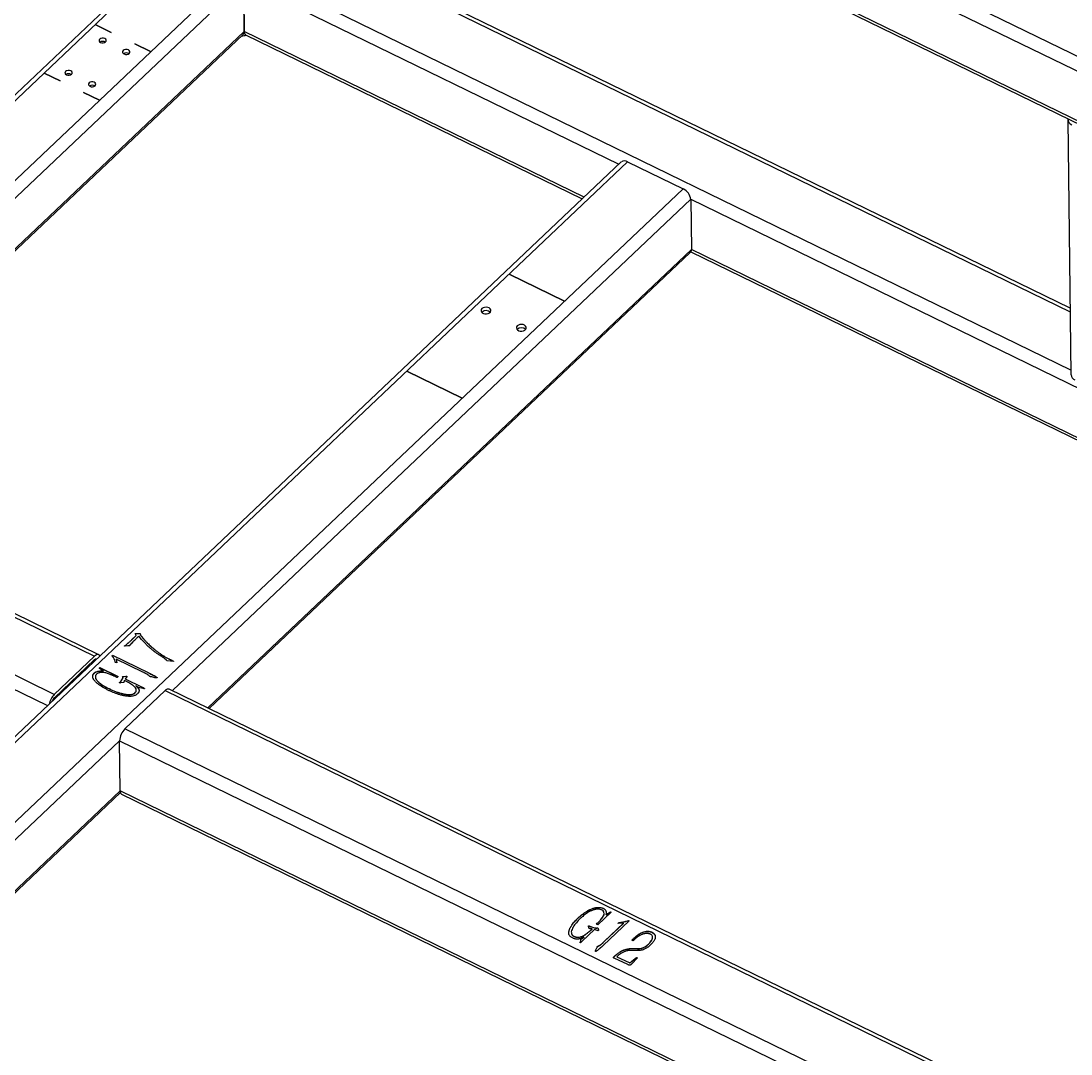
# Model space of a CAD drawing. Header units: millimetres. Extents: x 0 to 14850, y 0 to 10500.
# Drawn here: x 5002 to 8012, y 5988 to 8951 of the extents above; entities that cross this region are included whole.
import ezdxf

# ---------------------------------------------------------------- set-up
doc = ezdxf.new("R2010")
doc.units = ezdxf.units.MM
doc.header["$LTSCALE"] = 50

msp = doc.modelspace()

# ---------------------------------------------------------------- linework, layer by layer
for p, q in [((8089.7, 8820.5), (5644.2, 10013.1)), ((5628.8, 9978.7), (13321.6, 6227.4)), ((13323.3, 6083.6), (5630.5, 9834.9)), ((5634.5, 9825.8), (9463.3, 7958.7)), ((8009.8, 8126.9), (5782.7, 9212.9)), ((5770.8, 9208.4), (8009.9, 8116.5)), ((5440.8, 9172.2), (2942.4, 6803.6)), ((2954.3, 6797.8), (5458.9, 9172.4)), ((5618.1, 9094.7), (3113.6, 6720.2)), ((8012, 7949.9), (5655.4, 9099)), ((4153.9, 7655.7), (5640, 9064.7)), ((5640, 9064.7), (5641.7, 8920.9)), ((5641.7, 8920.9), (5640, 9064.7)), ((5640, 9064.7), (6715.7, 8540.1)), ((5641.7, 8920.9), (4255.2, 7606.3)), ((4259.2, 7604.4), (5638.5, 8912)), ((5214.8, 8940.5), (5214.8, 8940.4)), ((5260.4, 8918.2), (5214.8, 8940.5)), ((5214.8, 8940.4), (5214.8, 8940.5)), ((5214.8, 8940.4), (5260.3, 8918.2)), ((5260.3, 8918.2), (5260.4, 8918.2)), ((6616.1, 8445.7), (5641.7, 8920.9)), ((5645.7, 8911.7), (6611.1, 8441)), ((5373.4, 8863.1), (5327.8, 8885.4)), ((5327.8, 8885.4), (5327.8, 8885.3)), ((5327.8, 8885.3), (5327.8, 8885.4)), ((5327.8, 8885.3), (5373.3, 8863.1)), ((5373.3, 8863.1), (5373.4, 8863.1)), ((5068.1, 8801.4), (5113.7, 8779.2)), ((5113.7, 8779.2), (5068.1, 8801.4)), ((5068.1, 8801.4), (5068.1, 8801.4)), ((5068.1, 8801.4), (5068.1, 8801.4)), ((5113.7, 8779.2), (5113.7, 8779.2)), ((5181.1, 8746.3), (5226.7, 8724.1)), ((5226.7, 8724.1), (5181.1, 8746.3)), ((5181.1, 8746.3), (5181.1, 8746.3)), ((5181.1, 8746.3), (5181.1, 8746.3)), ((5226.7, 8724.1), (5226.7, 8724.1)), ((8003.2, 8667.7), (8012.1, 7936.4)), ((6722.9, 8547), (4224.6, 6178.4)), ((4236.4, 6172.6), (6741, 8547.2)), ((6741, 8547.2), (6900.3, 8469.5)), ((6900.3, 8469.5), (4395.7, 6095)), ((5436, 7030.5), (6922.1, 8439.5)), ((6922.1, 8439.5), (6923.9, 8295.7)), ((6922.1, 8439.5), (9381.2, 7240.3)), ((6923.9, 8295.7), (5537.3, 6981.1)), ((5541.3, 6979.2), (6920.6, 8286.8)), ((6922.4, 8289.2), (9276.6, 7141.2)), ((9281.6, 7146), (6923.9, 8295.7)), ((6401.6, 8224.9), (6401.6, 8224.8)), ((6560.2, 8147.5), (6401.6, 8224.9)), ((6401.6, 8224.8), (6401.6, 8224.9)), ((6401.6, 8224.8), (6560.1, 8147.5)), ((6560.1, 8147.5), (6560.2, 8147.5)), ((6323.6, 8116.3), (6322.7, 8115.5)), ((6424.8, 8067), (6424, 8066.1)), ((6108.2, 7946.8), (6108.2, 7946.7)), ((6266.8, 7869.4), (6108.2, 7946.8)), ((6108.2, 7946.7), (6108.2, 7946.8)), ((6108.2, 7946.7), (6266.8, 7869.4)), ((6266.8, 7869.4), (6266.8, 7869.4)), ((4132.9, 7655.6), (5212.6, 7129.1)), ((5224.6, 7133.6), (4144.9, 7660.1)), ((5097.3, 7019.8), (4017.6, 7546.3)), ((4002.2, 7511.9), (5077.9, 6987.4)), ((5301.9, 7161.3), (5307.2, 7165.8)), ((5301.9, 7161), (5307.2, 7165.5)), ((5307.2, 7165.5), (5307.2, 7165.8)), ((5322.7, 7170.8), (5316.3, 7164.2)), ((5319.4, 7176.8), (5331.6, 7189)), ((5319.4, 7176.5), (5331.6, 7188.6)), ((5319.4, 7176.5), (5319.4, 7176.8)), ((5328.7, 7194.6), (5343.6, 7194.4)), ((5331.6, 7189), (5328.7, 7194.6)), ((5328.9, 7194.3), (5343.6, 7194.1)), ((5331.6, 7188.6), (5331.6, 7189)), ((5347, 7177.6), (5339.1, 7186.3)), ((5343.6, 7194.4), (5344.5, 7189.1)), ((5343.6, 7194.1), (5343.6, 7194.4)), ((5343.6, 7194.1), (5344.5, 7188.8)), ((5344.5, 7188.8), (5344.5, 7189.1)), ((5359.3, 7164.3), (5347, 7177.6)), ((5298.6, 7158.8), (5301.9, 7161.3)), ((5298.6, 7158.5), (5301.9, 7161)), ((5298.6, 7158.5), (5298.6, 7158.8)), ((5307.8, 7158.6), (5300.2, 7158.1)), ((5301.9, 7161), (5301.9, 7161.3)), ((5314.2, 7161.6), (5313.6, 7159.8)), ((5212.6, 7129.1), (5097.3, 7019.8)), ((5097.4, 7010), (5212.8, 7119.4)), ((5216.7, 7119), (5213.9, 7120.4)), ((5263, 7130.6), (5264.5, 7132.1)), ((5265.6, 7126.9), (5263, 7130.6)), ((5263.1, 7130.4), (5264.5, 7131.8)), ((5264.5, 7132.1), (5367.8, 7081.5)), ((5264.5, 7131.8), (5264.5, 7132.1)), ((5264.5, 7131.8), (5367.8, 7081.2)), ((5276.3, 7109.9), (5272.4, 7111)), ((5274.8, 7121.2), (5276.3, 7109.9)), ((5351, 7083.8), (5274.8, 7121.2)), ((5274.8, 7120.9), (5274.8, 7121.2)), ((5274.8, 7120.9), (5276.2, 7109.9)), ((5418.2, 7118.4), (5413.8, 7122.1)), ((5438.8, 7114), (5420.5, 7116.4)), ((5430.7, 7119.4), (5439, 7115.3)), ((5430.7, 7119.1), (5430.7, 7119.4)), ((5430.7, 7119.1), (5439, 7115)), ((5439, 7115.3), (5438.8, 7114)), ((5211.5, 7080.4), (5211.5, 7080.7)), ((5225.9, 7094.9), (5227.6, 7096.5)), ((5238.1, 7086.6), (5225.9, 7094.9)), ((5226.1, 7094.8), (5227.6, 7096.2)), ((5227.6, 7096.5), (5280.4, 7070.8)), ((5227.6, 7096.2), (5227.6, 7096.5)), ((5227.6, 7096.2), (5280.2, 7070.6)), ((5233.8, 7087), (5238.1, 7086.6)), ((5233.8, 7086.7), (5233.8, 7087)), ((5233.8, 7086.7), (5238.1, 7086.3)), ((5238.1, 7086.3), (5238.1, 7086.6)), ((5367.8, 7081.2), (5367.8, 7081.5)), ((5214.9, 7069.7), (5214.9, 7069.4)), ((5280.4, 7070.8), (5277.6, 7067.9)), ((5284.5, 7053.2), (5284.6, 7053.5)), ((5284.6, 7053.8), (5287.9, 7057)), ((5284.6, 7053.5), (5287.9, 7056.7)), ((5284.6, 7053.5), (5284.6, 7053.8)), ((5296.4, 7053.9), (5287.4, 7052.6)), ((5287.9, 7057), (5289.9, 7060.3)), ((5287.9, 7056.7), (5289.9, 7060)), ((5287.9, 7056.7), (5287.9, 7057)), ((5289.9, 7060.3), (5292.6, 7064.2)), ((5289.9, 7060), (5292.6, 7063.9)), ((5289.9, 7060), (5289.9, 7060.3)), ((5292.6, 7063.9), (5292.6, 7064.2)), ((5292.8, 7070.6), (5302.3, 7072)), ((5294, 7068.8), (5292.8, 7070.6)), ((5293, 7070.3), (5302.4, 7071.7)), ((5297, 7056), (5296.4, 7053.9)), ((5303.9, 7056.7), (5298.2, 7059.7)), ((5304.8, 7069.9), (5300.6, 7064.2)), ((5300.6, 7064.2), (5349, 7040.6)), ((5300.6, 7063.9), (5300.6, 7064.2)), ((5300.6, 7063.9), (5349, 7040.3)), ((5302.4, 7071.7), (5302.3, 7072)), ((5305.6, 7070.9), (5304.8, 7069.9)), ((5337.2, 7040.3), (5331.1, 7044.5)), ((5331.1, 7044.2), (5331.1, 7044.5)), ((5385.9, 7067.6), (5377.3, 7069.6)), ((5389.1, 7067.1), (5385.9, 7067.6)), ((5114.3, 7026), (5117.1, 7024.6)), ((5254.2, 7035.9), (5254.2, 7036.2)), ((5299.7, 6921), (5415.1, 7030.4)), ((5327.9, 7023.6), (5327.9, 7023.9)), ((5338.7, 7038.9), (5337.2, 7040.3)), ((5346.9, 7037.7), (5342.4, 7038.2)), ((5350.2, 7037.2), (5346.9, 7037.7)), ((5349, 7040.3), (5349, 7040.6)), ((5415.1, 7030.4), (7878.1, 5829.4)), ((7890.1, 5833.8), (5427, 7034.9)), ((5102.6, 7010.8), (5099.7, 7012.2)), ((7762.8, 5720), (5299.7, 6921)), ((4431, 6077.7), (5284.3, 6886.7)), ((5286.1, 6742.9), (5284.3, 6886.7)), ((5284.3, 6886.7), (7743.4, 5687.6)), ((5286.1, 6742.9), (4532.4, 6028.3)), ((4536.4, 6026.4), (5286.8, 6737.9)), ((7643.8, 5593.2), (5286.1, 6742.9)), ((5290, 6733.8), (7638.8, 5588.4)), ((6612.3, 6389.5), (6612.3, 6389.8)), ((6693.9, 6395.4), (6655.7, 6359.1)), ((6670.9, 6405.9), (6670.9, 6406.2)), ((6679.2, 6388.1), (6691.6, 6396.5)), ((6679.2, 6387.8), (6691.6, 6396.2)), ((6679.9, 6391), (6679.2, 6388.1)), ((6679.2, 6387.8), (6679.2, 6388.1)), ((6691.6, 6396.5), (6693.9, 6395.4)), ((6691.6, 6396.2), (6691.6, 6396.5)), ((6691.6, 6396.2), (6693.7, 6395.2)), ((6630.7, 6348), (6628.9, 6354.2)), ((6630.7, 6356.1), (6635.4, 6353.8)), ((6630.7, 6355.8), (6630.7, 6356.1)), ((6630.7, 6355.8), (6635.4, 6353.5)), ((6635.4, 6353.8), (6640.2, 6352.5)), ((6635.4, 6353.5), (6635.4, 6353.8)), ((6635.4, 6353.5), (6640.2, 6352.2)), ((6640.2, 6352.5), (6646, 6350.7)), ((6640.2, 6352.2), (6640.2, 6352.5)), ((6640.2, 6352.2), (6646, 6350.4)), ((6655.7, 6359.1), (6651.5, 6361)), ((6745.7, 6370.5), (6670.6, 6299.6)), ((6674.1, 6311.1), (6729.6, 6363.4)), ((6674.1, 6310.8), (6729.6, 6363.1)), ((6713.1, 6362.3), (6714.7, 6365)), ((6729.6, 6363.4), (6713.1, 6362.3)), ((6713.3, 6362.3), (6714.7, 6364.7)), ((6714.7, 6364.7), (6714.7, 6365)), ((6729.6, 6363.1), (6729.6, 6363.4)), ((6738.1, 6369.8), (6743.5, 6371.6)), ((6738.1, 6369.5), (6743.5, 6371.3)), ((6738.1, 6369.5), (6738.1, 6369.8)), ((6743.5, 6371.6), (6745.7, 6370.5)), ((6743.5, 6371.3), (6743.5, 6371.6)), ((6743.5, 6371.3), (6745.5, 6370.3)), ((6586.5, 6325.9), (6586.5, 6326.2)), ((6610.4, 6320), (6616.6, 6324.3)), ((6610.4, 6319.7), (6616.6, 6324)), ((6645.8, 6345.3), (6610.7, 6312)), ((6616.6, 6324), (6616.6, 6324.3)), ((6633.9, 6347.7), (6630.7, 6348)), ((6634.8, 6343), (6639.3, 6346.9)), ((6634.8, 6342.7), (6639.3, 6346.6)), ((6634.8, 6342.7), (6634.8, 6343)), ((6639.3, 6346.6), (6639.3, 6346.9)), ((6654.1, 6342.5), (6645.8, 6345.3)), ((6646, 6350.4), (6646, 6350.7)), ((6652.7, 6349.9), (6655.3, 6350.6)), ((6652.7, 6349.5), (6655.3, 6350.3)), ((6652.7, 6349.5), (6652.7, 6349.9)), ((6655.6, 6342), (6654.1, 6342.5)), ((6655.3, 6350.6), (6657.3, 6344.2)), ((6655.3, 6350.3), (6655.3, 6350.6)), ((6655.3, 6350.3), (6657.3, 6343.8)), ((6657.3, 6343.8), (6657.3, 6344.2)), ((6766.6, 6326.6), (6766.6, 6326.9)), ((6811.6, 6337.1), (6811.6, 6337.4)), ((6605.7, 6311.2), (6606.6, 6313.4)), ((6605.7, 6310.9), (6606.6, 6313.1)), ((6605.7, 6310.9), (6605.7, 6311.2)), ((6606.6, 6313.4), (6607.2, 6316.5)), ((6606.6, 6313.1), (6607.2, 6316.2)), ((6606.6, 6313.1), (6606.6, 6313.4)), ((6607.2, 6316.2), (6607.2, 6316.5)), ((6608.4, 6319), (6610.4, 6320)), ((6608.4, 6318.7), (6610.4, 6319.7)), ((6608.4, 6318.7), (6608.4, 6319)), ((6610.4, 6319.7), (6610.4, 6320)), ((6650.1, 6287.1), (6653, 6293)), ((6650.1, 6286.8), (6653, 6292.7)), ((6653, 6292.7), (6653, 6293)), ((6674.1, 6310.8), (6674.1, 6311.1)), ((6756.5, 6313), (6753.5, 6314.5)), ((6761.3, 6317.4), (6756.5, 6313)), ((6808.8, 6312.3), (6808.8, 6312.6)), ((6649.2, 6284.9), (6650.1, 6287.1)), ((6649.2, 6284.6), (6650.1, 6286.8)), ((6649.2, 6284.6), (6649.2, 6284.9)), ((6650.1, 6286.8), (6650.1, 6287.1)), ((6741.5, 6245), (6702.1, 6263.2)), ((6716.1, 6272.5), (6709.8, 6267.1)), ((6709.8, 6267.1), (6745.5, 6250.9)), ((6709.8, 6266.8), (6709.8, 6267.1)), ((6709.8, 6266.8), (6745.5, 6250.6)), ((6712.5, 6276.4), (6712.5, 6276.7)), ((6769.3, 6264.3), (6751.6, 6246.1)), ((6753.5, 6254.3), (6766.6, 6265.6)), ((6753.5, 6254), (6766.6, 6265.3)), ((6768.9, 6284.9), (6755, 6285.4)), ((6757.8, 6291.1), (6769.5, 6290.7)), ((6757.8, 6290.8), (6757.8, 6291.1)), ((6757.8, 6290.8), (6769.5, 6290.4)), ((6766.6, 6265.6), (6769.3, 6264.3)), ((6766.6, 6265.3), (6766.6, 6265.6)), ((6766.6, 6265.3), (6769.1, 6264.1)), ((6769.5, 6290.4), (6769.5, 6290.7)), ((6745.5, 6250.6), (6745.5, 6250.9)), ((6753.5, 6254), (6753.5, 6254.3))]:
    msp.add_line(p, q)
at = {"flags": 128}
for points in [[(5244.3, 8890.9), (5246, 8893.5), (5246.2, 8896.3), (5244.8, 8898.8), (5242, 8900.9), (5238.3, 8902), (5234.2, 8902.1), (5230.4, 8901.1), (5227.4, 8899.2), (5225.7, 8896.6), (5225.6, 8893.9), (5227, 8891.3), (5229.8, 8889.3), (5233.5, 8888.1), (5237.5, 8888.1), (5241.3, 8889), (5244.3, 8890.9)], [(5311.8, 8858), (5313.5, 8860.6), (5313.6, 8863.3), (5312.2, 8865.9), (5309.5, 8868), (5305.8, 8869.1), (5301.7, 8869.2), (5297.9, 8868.2), (5294.9, 8866.3), (5293.2, 8863.7), (5293.1, 8861), (5294.5, 8858.4), (5297.2, 8856.4), (5300.9, 8855.2), (5305, 8855.2), (5308.8, 8856.1), (5311.8, 8858)], [(5146.5, 8798.2), (5148.2, 8800.8), (5148.4, 8803.5), (5147, 8806.1), (5144.2, 8808.2), (5140.5, 8809.3), (5136.5, 8809.4), (5132.6, 8808.4), (5129.7, 8806.5), (5128, 8803.9), (5127.8, 8801.2), (5129.2, 8798.6), (5132, 8796.6), (5135.7, 8795.4), (5139.7, 8795.4), (5143.6, 8796.3), (5146.5, 8798.2)], [(5214, 8765.3), (5215.7, 8767.9), (5215.9, 8770.6), (5214.5, 8773.2), (5211.7, 8775.2), (5208, 8776.4), (5203.9, 8776.5), (5200.1, 8775.5), (5197.1, 8773.6), (5195.4, 8771), (5195.3, 8768.3), (5196.7, 8765.7), (5199.5, 8763.7), (5203.2, 8762.5), (5207.2, 8762.4), (5211, 8763.4), (5214, 8765.3)], [(6323.4, 8126.1), (6321.4, 8123.2), (6320.8, 8120.1), (6321.7, 8116.9), (6324, 8114.2), (6327.6, 8112.2), (6331.9, 8111), (6336.6, 8110.9), (6341.1, 8111.8), (6344.9, 8113.7), (6347.6, 8116.3), (6349, 8119.3), (6348.8, 8122.5), (6347.1, 8125.5), (6344.1, 8127.9), (6340.2, 8129.5), (6335.6, 8130.1), (6331, 8129.7), (6326.8, 8128.3), (6323.4, 8126.1)], [(6424.7, 8076.7), (6422.6, 8073.9), (6422, 8070.7), (6422.9, 8067.6), (6425.3, 8064.9), (6428.8, 8062.8), (6433.1, 8061.7), (6437.8, 8061.5), (6442.3, 8062.5), (6446.1, 8064.3), (6448.8, 8066.9), (6450.2, 8070), (6450, 8073.1), (6448.4, 8076.1), (6445.4, 8078.5), (6441.4, 8080.1), (6436.8, 8080.8), (6432.2, 8080.4), (6428, 8079), (6424.7, 8076.7)], [(5227.8, 7129.5), (5227.2, 7130.8), (5225.8, 7132.8), (5223.8, 7133.9), (5221.4, 7134.1), (5218.6, 7133.3), (5215.7, 7131.7), (5212.6, 7129.1)], [(5212.8, 7119.4), (5214.3, 7120.7), (5215.8, 7121.5), (5217.1, 7121.9), (5218.3, 7121.8), (5219.2, 7121.4)]]:
    msp.add_lwpolyline(points, dxfattribs=at)
for centre, radius, start, end in [((5630.2, 8920.1), 11.6, 315.8224, 3.7663), ((5651.1, 8919.5), 9.45, 171.6444, 235.1878), ((5236.1, 8878.9), 13.6, 56.8225, 124.5836), ((5635.8, 8946.1), 37.6, 268.4106, 288.9628), ((5303.6, 8846), 13.6, 56.8225, 124.5836), ((5138.3, 8786.2), 13.6, 56.8225, 124.5836), ((5205.8, 8753.3), 13.6, 56.8225, 124.5836), ((8019.5, 8668.5), 16.2, 172.5338, 250.7171), ((6732.1, 8534.2), 15.7, 55.2656, 125.6687), ((6883.9, 8434.6), 38.5, 7.2183, 64.8203), ((6912.3, 8294.9), 11.6, 315.8224, 3.7663), ((6335.1, 8102.9), 17.6, 46.5508, 130.6916), ((6436.3, 8053.6), 17.6, 46.5508, 130.6916), ((8029.2, 7937.9), 17.1, 185.0262, 249.4236), ((5136.6, 6981.1), 55.2, 135.4812, 168.8278), ((5424.4, 7023.6), 11.6, 77.2156, 143.8666), ((5116.5, 6991), 27, 135.2475, 160.774), ((5336.8, 6883.8), 52.6, 134.876, 176.7905), ((5295.4, 6741.5), 9.45, 171.6444, 235.1878)]:
    msp.add_arc(centre, radius, start, end)
for points, knots in [([(5307.2, 7165.8), (5308.5, 7166.9), (5310.9, 7168.8), (5314.2, 7171.7), (5317, 7174.4), (5318.7, 7176.1), (5319.4, 7176.8)], [0, 0, 0, 0, 0.294882, 0.559386, 0.795493, 1, 1, 1, 1]), ([(5307.2, 7165.5), (5308.5, 7166.6), (5310.9, 7168.5), (5314.2, 7171.4), (5317, 7174.1), (5318.7, 7175.8), (5319.4, 7176.5)], [0, 0, 0, 0, 0.294882, 0.559386, 0.795493, 1, 1, 1, 1]), ([(5339.1, 7186.3), (5338.1, 7185.3), (5336.1, 7183.5), (5333.4, 7181), (5330.9, 7178.6), (5328.8, 7176.6), (5326.8, 7174.8), (5325.2, 7173.2), (5323.9, 7171.9), (5323.1, 7171.1), (5322.7, 7170.8)], [0, 0, 0, 0, 0.182634, 0.34993, 0.499343, 0.633432, 0.749642, 0.849251, 0.933545, 1, 1, 1, 1]), ([(5344.5, 7189.1), (5344.8, 7188.7), (5345.5, 7188), (5346.4, 7187), (5347.1, 7186.2), (5347.6, 7185.6), (5348.1, 7185.1), (5348.5, 7184.6), (5349.2, 7183.9), (5349.9, 7183), (5350.8, 7182), (5351.9, 7180.7), (5353.1, 7179.3), (5354.8, 7177.3), (5357.1, 7174.7), (5359.7, 7171.8), (5362.2, 7169.2), (5365.3, 7165.9), (5369.4, 7161.9), (5374.8, 7157), (5381, 7151.8), (5387.7, 7146.3), (5395, 7140.7), (5401.5, 7136.1), (5406.8, 7132.6), (5410.7, 7130.1), (5414.5, 7127.9), (5418.1, 7125.8), (5421.6, 7123.9), (5424.8, 7122.2), (5427.8, 7120.7), (5429.8, 7119.8), (5430.7, 7119.4)], [0, 0, 0, 0, 0.015084, 0.027682, 0.037933, 0.04594, 0.050531, 0.057123, 0.065959, 0.077142, 0.090327, 0.10562, 0.123155, 0.142932, 0.183073, 0.220419, 0.254636, 0.285831, 0.347596, 0.41369, 0.485758, 0.564429, 0.647138, 0.730977, 0.772166, 0.811682, 0.848927, 0.88453, 0.917701, 0.948211, 0.975549, 1, 1, 1, 1]), ([(5344.5, 7188.8), (5344.9, 7188.4), (5345.5, 7187.7), (5346.4, 7186.7), (5347.1, 7185.9), (5347.6, 7185.3), (5348.1, 7184.8), (5348.5, 7184.3), (5349.2, 7183.6), (5349.9, 7182.7), (5350.8, 7181.7), (5351.9, 7180.4), (5353.1, 7179), (5354.8, 7177), (5357.1, 7174.4), (5359.7, 7171.5), (5362.2, 7168.8), (5365.3, 7165.6), (5369.5, 7161.6), (5374.9, 7156.7), (5381, 7151.5), (5387.7, 7146), (5395, 7140.4), (5401.5, 7135.8), (5406.8, 7132.3), (5410.7, 7129.8), (5414.5, 7127.6), (5418.1, 7125.5), (5421.6, 7123.6), (5424.8, 7121.9), (5427.8, 7120.4), (5429.8, 7119.5), (5430.7, 7119.1)], [0, 0, 0, 0, 0.015084, 0.027682, 0.037933, 0.04594, 0.050531, 0.057123, 0.065959, 0.077142, 0.090327, 0.10562, 0.123155, 0.142932, 0.183073, 0.220419, 0.254636, 0.285831, 0.347596, 0.41369, 0.485758, 0.564429, 0.647138, 0.730977, 0.772166, 0.811682, 0.848927, 0.88453, 0.917701, 0.948211, 0.975549, 1, 1, 1, 1]), ([(5300.2, 7158.1), (5299.9, 7158.1), (5299.4, 7158.1), (5298.7, 7158.1), (5298.5, 7158.5), (5298.6, 7158.7), (5298.6, 7158.8)], [0, 0, 0, 0, 0.3942395, 0.6034202, 0.7482901, 1, 1, 1, 1]), ([(5312.7, 7159), (5312.6, 7159), (5312, 7158.8), (5311, 7158.7), (5309.5, 7158.6), (5308.4, 7158.6), (5307.8, 7158.6)], [0, 0, 0, 0, 0.130502, 0.33666, 0.628904, 1, 1, 1, 1]), ([(5313.6, 7159.8), (5313.5, 7159.7), (5313.3, 7159.3), (5312.9, 7159.1), (5312.7, 7159)], [0, 0, 0, 0, 0.597712, 1, 1, 1, 1]), ([(5316.3, 7164.2), (5315.9, 7163.7), (5315, 7162.9), (5314.5, 7161.9), (5314.2, 7161.6)], [0, 0, 0, 0, 0.582399, 1, 1, 1, 1]), ([(5413.8, 7122.1), (5412.8, 7122.8), (5410.7, 7124.3), (5407.2, 7126.7), (5403.3, 7129.3), (5399.1, 7132.1), (5395.1, 7134.8), (5391.4, 7137.3), (5388.3, 7139.4), (5385.6, 7141.3), (5382.9, 7143.3), (5380.1, 7145.6), (5376.7, 7148.4), (5373, 7151.6), (5369.2, 7154.8), (5365.6, 7158.1), (5362.3, 7161.2), (5360.2, 7163.3), (5359.3, 7164.3)], [0, 0, 0, 0, 0.052243, 0.111323, 0.177805, 0.251132, 0.323187, 0.385722, 0.439233, 0.482806, 0.526625, 0.580502, 0.644783, 0.718653, 0.795467, 0.867891, 0.936103, 1, 1, 1, 1]), ([(5272.4, 7111), (5272.1, 7112), (5271.7, 7113.8), (5270.9, 7116.4), (5270.1, 7118.5), (5269.1, 7120.9), (5267.6, 7123.6), (5266.2, 7125.8), (5265.6, 7126.9)], [0, 0, 0, 0, 0.1795186, 0.3365151, 0.4679989, 0.5771274, 0.7798212, 1, 1, 1, 1]), ([(5420.5, 7116.4), (5420.2, 7116.7), (5419.7, 7117.2), (5419, 7117.7), (5418.5, 7118.1), (5418.2, 7118.3), (5418.2, 7118.4)], [0, 0, 0, 0, 0.390024, 0.686797, 0.893134, 1, 1, 1, 1]), ([(5235, 7040.9), (5232.9, 7042.2), (5228.5, 7045), (5223.5, 7048.8), (5219.5, 7052.1), (5216.7, 7054.6), (5214.2, 7057.3), (5212, 7060), (5210, 7062.6), (5208.6, 7065.1), (5207.7, 7067.5), (5207.3, 7069.7), (5207.3, 7071.7), (5207.4, 7073.4), (5207.7, 7074.9), (5208.4, 7076.6), (5209.6, 7078.5), (5210.9, 7080), (5211.5, 7080.7)], [0, 0, 0, 0, 0.126875, 0.26151, 0.330229, 0.398329, 0.466356, 0.533691, 0.597757, 0.655467, 0.70742, 0.754407, 0.796644, 0.833775, 0.865799, 0.893553, 0.945163, 1, 1, 1, 1]), ([(5207.7, 7072.9), (5207.7, 7073.6), (5207.8, 7076.3), (5209.9, 7078.7), (5211.5, 7080.4)], [0, 0, 0, 0, 0.2730623, 1, 1, 1, 1]), ([(5211.5, 7080.7), (5212, 7081.1), (5212.9, 7082), (5214.5, 7083.1), (5216.2, 7084), (5218.7, 7085.1), (5222.1, 7086.1), (5225.9, 7086.6), (5228.8, 7086.8), (5230.8, 7087), (5232.4, 7087), (5233.4, 7087), (5233.8, 7087)], [0, 0, 0, 0, 0.0935705, 0.1825143, 0.2690925, 0.3543046, 0.5284601, 0.715, 0.80627, 0.8835446, 0.9481365, 1, 1, 1, 1]), ([(5211.5, 7080.4), (5212, 7080.8), (5212.9, 7081.7), (5214.5, 7082.8), (5216.2, 7083.7), (5218.7, 7084.8), (5222.2, 7085.8), (5225.9, 7086.3), (5228.8, 7086.5), (5230.8, 7086.7), (5232.4, 7086.7), (5233.4, 7086.7), (5233.8, 7086.7)], [0, 0, 0, 0, 0.0935705, 0.1825143, 0.2690925, 0.3543046, 0.5284601, 0.715, 0.80627, 0.8835446, 0.9481365, 1, 1, 1, 1]), ([(5219.5, 7078.4), (5218.8, 7077.8), (5217.5, 7076.6), (5216.1, 7074.6), (5215.2, 7072.5), (5214.8, 7070.3), (5215, 7068), (5215.7, 7065.7), (5217.1, 7063.1), (5218.9, 7060.5), (5221.1, 7057.9), (5223.6, 7055.4), (5226.4, 7052.9), (5230.3, 7049.9), (5235.3, 7046.4), (5241.6, 7042.7), (5247.8, 7039.4), (5252.1, 7037.3), (5254.2, 7036.2)], [0, 0, 0, 0, 0.042953, 0.083374, 0.123258, 0.162895, 0.204395, 0.249812, 0.299201, 0.353806, 0.411254, 0.468748, 0.525799, 0.582908, 0.694352, 0.798766, 0.899666, 1, 1, 1, 1]), ([(5277.6, 7067.9), (5276.7, 7068.3), (5274.7, 7069.3), (5271.6, 7070.8), (5268.3, 7072.4), (5265.4, 7073.7), (5262.9, 7074.8), (5260.7, 7075.7), (5258.2, 7076.6), (5254.7, 7078), (5250.4, 7079.5), (5245.4, 7081.1), (5240.4, 7082.2), (5236.3, 7082.6), (5232.9, 7082.7), (5230.5, 7082.6), (5228.4, 7082.4), (5225.7, 7081.8), (5222.5, 7080.5), (5220.5, 7079.1), (5219.5, 7078.4)], [0, 0, 0, 0, 0.051377, 0.111407, 0.174691, 0.237462, 0.271062, 0.309597, 0.352539, 0.400917, 0.494837, 0.576505, 0.652267, 0.73063, 0.769331, 0.805062, 0.838334, 0.870025, 0.93318, 1, 1, 1, 1]), ([(5377.3, 7069.6), (5376.4, 7069.7), (5375, 7070), (5373.1, 7070.4), (5371.9, 7070.6), (5371.1, 7071), (5370.6, 7071.6), (5369.7, 7072.4), (5368.7, 7073.4), (5367.3, 7074.6), (5365.8, 7075.8), (5364.1, 7077), (5362, 7078.2), (5360, 7079.4), (5357.9, 7080.4), (5356, 7081.4), (5353.6, 7082.6), (5351.9, 7083.4), (5351, 7083.8)], [0, 0, 0, 0, 0.076319, 0.131961, 0.169365, 0.186991, 0.214493, 0.258357, 0.313999, 0.378545, 0.44759, 0.518041, 0.596108, 0.689468, 0.746404, 0.817828, 0.901672, 1, 1, 1, 1]), ([(5367.8, 7081.5), (5368.7, 7081), (5370.4, 7080.1), (5373, 7078.9), (5375.3, 7077.7), (5377.3, 7076.7), (5379.1, 7075.7), (5380.7, 7074.9), (5382, 7074.2), (5384, 7073.1), (5386.8, 7071.6), (5389.6, 7069.9), (5391.5, 7068.6), (5392.3, 7067.9), (5392.7, 7067.3), (5392.4, 7067.1), (5392.2, 7067)], [0, 0, 0, 0, 0.103659, 0.198756, 0.284256, 0.361191, 0.429603, 0.488406, 0.538633, 0.580357, 0.724989, 0.862564, 0.920189, 0.960408, 0.983938, 1, 1, 1, 1]), ([(5367.8, 7081.2), (5372.2, 7079), (5378.9, 7075.6), (5386.5, 7071.5), (5390.1, 7069.3), (5391.8, 7068.1), (5392.4, 7067.5), (5392.6, 7067.1), (5392.6, 7067.1), (5392.6, 7067.1)], [0, 0, 0, 0, 0.510205, 0.765204, 0.892942, 0.956092, 0.989329, 0.997568, 1, 1, 1, 1]), ([(5215.5, 7069.4), (5215.5, 7068.1), (5215.4, 7064.5), (5219.7, 7059.2), (5226.7, 7051.8), (5238.5, 7043.9), (5249, 7038.5), (5254.2, 7035.9)], [0, 0, 0, 0, 0.090481, 0.241924, 0.393553, 0.696624, 1, 1, 1, 1]), ([(5287.4, 7052.6), (5286.9, 7052.5), (5286.2, 7052.3), (5285.1, 7052.4), (5284.7, 7052.7), (5284.4, 7053), (5284.4, 7053.4), (5284.5, 7053.7), (5284.6, 7053.8)], [0, 0, 0, 0, 0.350484, 0.527084, 0.64708, 0.750783, 0.854774, 1, 1, 1, 1]), ([(5292.6, 7064.2), (5292.8, 7064.5), (5293.4, 7065.2), (5293.8, 7066.5), (5294.3, 7067.8), (5294.1, 7068.5), (5294, 7068.8)], [0, 0, 0, 0, 0.191467, 0.503414, 0.805851, 1, 1, 1, 1]), ([(5292.6, 7063.9), (5293.2, 7064.8), (5294, 7065.8), (5294, 7066.9), (5293.9, 7067.1)], [0, 0, 0, 0, 0.8175214, 1, 1, 1, 1]), ([(5298.2, 7059.7), (5298, 7059.3), (5297.7, 7058.5), (5297.4, 7057.4), (5297.1, 7056.6), (5297, 7056.2), (5297, 7056)], [0, 0, 0, 0, 0.362799, 0.652475, 0.863991, 1, 1, 1, 1]), ([(5302.3, 7072), (5302.8, 7072.1), (5303.6, 7072.1), (5304.6, 7071.8), (5305.4, 7071.4), (5305.5, 7071), (5305.6, 7070.9)], [0, 0, 0, 0, 0.316288, 0.601624, 0.845531, 1, 1, 1, 1]), ([(5302.4, 7071.7), (5302.8, 7071.8), (5303.6, 7071.8), (5304.6, 7071.5), (5305.4, 7071.1), (5305.5, 7070.7), (5305.6, 7070.6)], [0, 0, 0, 0, 0.316288, 0.601624, 0.845531, 1, 1, 1, 1]), ([(5332, 7032.4), (5332.1, 7032.8), (5332.4, 7034.9), (5330, 7038.6), (5324.8, 7044.3), (5315.5, 7050.2), (5307.8, 7054.6), (5303.9, 7056.7)], [0, 0, 0, 0, 0.036662, 0.196894, 0.357435, 0.678549, 1, 1, 1, 1]), ([(5331.1, 7044.5), (5331.5, 7044), (5332.5, 7042.9), (5334.4, 7041.2), (5336.5, 7038.9), (5338.3, 7036.7), (5339.5, 7034.7), (5340.1, 7033.1), (5340.4, 7031.4), (5340.3, 7029.6), (5339.9, 7027.8), (5339.2, 7026), (5338.2, 7024.4), (5337.3, 7023.3), (5336.8, 7022.8)], [0, 0, 0, 0, 0.066931, 0.160895, 0.277311, 0.408832, 0.478532, 0.549522, 0.621851, 0.69747, 0.774652, 0.849586, 0.925122, 1, 1, 1, 1]), ([(5392.2, 7067), (5392.2, 7067), (5391.9, 7066.9), (5391.4, 7066.8), (5390.3, 7066.8), (5389.6, 7067), (5389.1, 7067.1)], [0, 0, 0, 0, 0.055423, 0.244187, 0.536828, 1, 1, 1, 1]), ([(5336.8, 7022.8), (5335.9, 7021.9), (5334.2, 7020.1), (5330.7, 7017.9), (5326.9, 7016.1), (5323.5, 7015), (5320.5, 7014.5), (5318.1, 7014.2), (5315.4, 7014), (5312.6, 7014), (5309.5, 7014.2), (5306.1, 7014.5), (5302.5, 7014.9), (5298.7, 7015.6), (5294.6, 7016.3), (5290.4, 7017.3), (5286.1, 7018.4), (5280.3, 7020.1), (5273.4, 7022.4), (5265.7, 7025.4), (5258.2, 7028.6), (5250.6, 7032.3), (5242.7, 7036.3), (5237.6, 7039.3), (5235, 7040.9)], [0, 0, 0, 0, 0.0403, 0.080356, 0.119472, 0.157357, 0.176759, 0.197542, 0.220121, 0.244249, 0.270492, 0.298956, 0.330404, 0.364108, 0.400246, 0.437627, 0.477386, 0.518632, 0.599479, 0.673497, 0.746929, 0.82693, 0.911502, 1, 1, 1, 1]), ([(5254.2, 7036.2), (5257.1, 7034.9), (5263, 7032.1), (5270.8, 7028.9), (5277.3, 7026.5), (5282, 7024.9), (5286.5, 7023.5), (5290.9, 7022.3), (5294.9, 7021.4), (5298.6, 7020.5), (5302, 7019.9), (5305, 7019.5), (5307.8, 7019.2), (5310.3, 7019), (5312.7, 7019), (5315.6, 7019.2), (5318.9, 7019.7), (5322.4, 7020.7), (5325.5, 7022), (5327.1, 7023.3), (5327.9, 7023.9)], [0, 0, 0, 0, 0.127726, 0.264557, 0.333237, 0.398282, 0.458923, 0.516222, 0.569135, 0.616933, 0.659121, 0.696472, 0.730072, 0.761207, 0.790391, 0.817478, 0.867286, 0.911985, 0.954733, 1, 1, 1, 1]), ([(5254.2, 7035.9), (5257.1, 7034.5), (5263, 7031.8), (5270.8, 7028.6), (5277.3, 7026.2), (5282, 7024.6), (5286.5, 7023.2), (5290.9, 7022), (5295, 7021.1), (5298.6, 7020.2), (5302, 7019.6), (5305, 7019.1), (5307.8, 7018.9), (5310.3, 7018.7), (5312.7, 7018.7), (5315.6, 7018.9), (5318.9, 7019.4), (5322.4, 7020.4), (5325.5, 7021.7), (5327.1, 7023), (5327.9, 7023.6)], [0, 0, 0, 0, 0.127726, 0.264557, 0.333237, 0.398282, 0.458923, 0.516222, 0.569135, 0.616933, 0.659121, 0.696472, 0.730072, 0.761207, 0.790391, 0.817478, 0.867286, 0.911985, 0.954733, 1, 1, 1, 1]), ([(5327.9, 7023.9), (5329.5, 7025.4), (5331.9, 7027.6), (5331.9, 7030.4), (5331.9, 7031.4)], [0, 0, 0, 0, 0.63462, 1, 1, 1, 1]), ([(5327.9, 7023.6), (5329.5, 7025.1), (5331.9, 7027.3), (5331.9, 7030.1), (5331.9, 7031.1)], [0, 0, 0, 0, 0.63462, 1, 1, 1, 1]), ([(5331.1, 7044.2), (5332.3, 7043), (5334.8, 7040.5), (5338.1, 7036.8), (5340.3, 7033.6), (5340.1, 7031.6), (5340, 7031.2)], [0, 0, 0, 0, 0.302701, 0.605412, 0.906833, 1, 1, 1, 1]), ([(5342.4, 7038.2), (5341.6, 7038.2), (5340.3, 7038.3), (5339.2, 7038.7), (5338.7, 7038.9)], [0, 0, 0, 0, 0.565776, 1, 1, 1, 1]), ([(5349, 7040.6), (5349.6, 7040.3), (5350.7, 7039.8), (5352.1, 7039.1), (5353.3, 7038.4), (5354.2, 7037.9), (5355, 7037.5), (5355.4, 7037.3), (5355.7, 7037.1), (5355.6, 7036.7), (5354.3, 7037), (5353, 7036.9), (5351.5, 7037), (5350.5, 7037.1), (5350.2, 7037.2)], [0, 0, 0, 0, 0.146232, 0.27484, 0.380762, 0.466522, 0.532268, 0.575424, 0.601747, 0.60972, 0.67756, 0.799963, 0.923195, 1, 1, 1, 1]), ([(5349, 7040.3), (5351.1, 7039.2), (5353.3, 7038.1), (5355.5, 7036.9), (5355.7, 7036.8), (5355.7, 7036.8), (5355.7, 7036.7), (5355.7, 7036.7)], [0, 0, 0, 0, 0.933041, 0.975532, 0.985693, 0.994921, 1, 1, 1, 1]), ([(6584.8, 6320.2), (6583.5, 6320.8), (6580.9, 6321.9), (6577.6, 6324.3), (6575.1, 6326.9), (6573.5, 6329.2), (6572.7, 6331.2), (6572.3, 6332.9), (6572.1, 6334.7), (6572.2, 6336.6), (6572.4, 6338.7), (6572.9, 6341), (6573.6, 6343.5), (6574.5, 6346.1), (6575.7, 6348.9), (6577.1, 6351.7), (6578.8, 6354.7), (6581.4, 6358.7), (6584.8, 6363.4), (6589.2, 6368.7), (6594.1, 6373.9), (6599.5, 6379.1), (6605.5, 6384.5), (6610, 6388), (6612.3, 6389.8)], [0, 0, 0, 0, 0.0402972, 0.0803498, 0.1194633, 0.1576072, 0.1770073, 0.1975741, 0.2201515, 0.2442777, 0.2705181, 0.2989803, 0.3304258, 0.3642428, 0.4002755, 0.4376536, 0.4774095, 0.5186524, 0.5994935, 0.6735373, 0.746948, 0.8269432, 0.9115087, 1, 1, 1, 1]), ([(6572.2, 6336.7), (6572.3, 6337.3), (6572.5, 6338.6), (6572.9, 6340.7), (6573.6, 6343.2), (6574.5, 6345.8), (6575.7, 6348.6), (6577.1, 6351.4), (6578.8, 6354.4), (6581.4, 6358.4), (6584.8, 6363.1), (6589.2, 6368.4), (6594.1, 6373.5), (6599.5, 6378.8), (6605.5, 6384.2), (6610, 6387.7), (6612.3, 6389.5)], [0.25, 0.25, 0.25, 0.25, 0.2705181, 0.2989803, 0.3304258, 0.3642428, 0.4002755, 0.4376536, 0.4774095, 0.5186524, 0.5994935, 0.6735373, 0.746948, 0.8269432, 0.9115087, 1, 1, 1, 1]), ([(6667.5, 6400.8), (6666.6, 6401.2), (6664.8, 6402.1), (6661.8, 6403), (6658.8, 6403.6), (6655.6, 6403.9), (6652.3, 6403.7), (6648.8, 6403.2), (6645, 6402.3), (6641.2, 6401), (6637.4, 6399.4), (6633.6, 6397.7), (6630, 6395.8), (6625.5, 6393.1), (6620.4, 6389.7), (6614.9, 6385.4), (6609.9, 6381), (6606.8, 6378.1), (6605.2, 6376.7)], [0, 0, 0, 0, 0.04294, 0.083349, 0.123646, 0.163272, 0.204759, 0.249858, 0.29949, 0.354079, 0.41151, 0.468829, 0.525993, 0.583086, 0.69442, 0.798848, 0.899696, 1, 1, 1, 1]), ([(6612.3, 6389.8), (6614.3, 6391.3), (6618.4, 6394.2), (6624, 6397.8), (6628.8, 6400.5), (6632.6, 6402.4), (6636.5, 6404.1), (6640.5, 6405.7), (6644.4, 6407), (6648.1, 6408), (6651.5, 6408.7), (6654.8, 6409), (6657.7, 6409), (6660.2, 6409), (6662.4, 6408.8), (6664.8, 6408.3), (6667.7, 6407.5), (6669.8, 6406.6), (6670.9, 6406.2)], [0, 0, 0, 0, 0.126942, 0.261461, 0.330176, 0.398271, 0.466105, 0.533434, 0.597742, 0.655448, 0.707397, 0.75438, 0.796614, 0.833743, 0.865303, 0.893055, 0.945167, 1, 1, 1, 1]), ([(6612.3, 6389.5), (6614.3, 6390.9), (6618.4, 6393.9), (6624, 6397.5), (6628.8, 6400.2), (6632.6, 6402.1), (6636.5, 6403.8), (6640.5, 6405.4), (6644.4, 6406.7), (6648.1, 6407.7), (6651.6, 6408.4), (6654.8, 6408.7), (6657.7, 6408.7), (6660.2, 6408.7), (6662.4, 6408.5), (6664.9, 6408), (6667.7, 6407.2), (6669.8, 6406.3), (6670.9, 6405.9)], [0, 0, 0, 0, 0.126942, 0.261461, 0.330176, 0.398271, 0.466105, 0.533434, 0.597742, 0.655448, 0.707397, 0.75438, 0.796614, 0.833743, 0.865303, 0.893055, 0.945167, 1, 1, 1, 1]), ([(6651.5, 6361), (6654.7, 6364), (6661.1, 6370.1), (6668.1, 6378.3), (6672.3, 6385.2), (6674, 6389.4), (6673.4, 6391.8), (6673.2, 6392.2)], [0, 0, 0, 0, 0.319552, 0.639068, 0.798825, 0.958397, 1, 1, 1, 1]), ([(6651.5, 6360.7), (6654.7, 6363.7), (6661.1, 6369.8), (6668.1, 6378), (6672.3, 6384.9), (6674, 6389.1), (6673.4, 6391.5), (6673.2, 6391.9)], [0, 0, 0, 0, 0.319552, 0.639068, 0.798825, 0.958397, 1, 1, 1, 1]), ([(6673, 6393.4), (6672.9, 6394.4), (6672.6, 6397.3), (6669.5, 6399.4), (6667.5, 6400.8)], [0, 0, 0, 0, 0.346639, 1, 1, 1, 1]), ([(6670.9, 6406.2), (6671.5, 6405.9), (6672.7, 6405.3), (6674.3, 6404.2), (6675.7, 6403), (6677.3, 6401.4), (6678.7, 6399), (6679.4, 6396.5), (6679.7, 6394.4), (6679.9, 6393.1), (6680, 6392), (6680, 6391.3), (6679.9, 6391)], [0, 0, 0, 0, 0.09358, 0.182533, 0.269119, 0.35434, 0.528513, 0.71402, 0.806251, 0.883533, 0.948131, 1, 1, 1, 1]), ([(6670.9, 6405.9), (6672.6, 6404.9), (6676.2, 6402.8), (6679.1, 6398.4), (6679.3, 6395.4), (6679.4, 6394)], [0, 0, 0, 0, 0.345362, 0.690944, 1, 1, 1, 1]), ([(6605.2, 6376.7), (6601.4, 6372.8), (6593.7, 6365), (6585.8, 6354.5), (6581.6, 6345.7), (6579.3, 6340.7), (6579.6, 6338), (6579.7, 6337.7)], [0, 0, 0, 0, 0.32489, 0.649584, 0.812036, 0.974239, 1, 1, 1, 1]), ([(6628.9, 6354.2), (6628.8, 6354.5), (6628.5, 6355), (6628.6, 6355.8), (6629.2, 6356), (6629.6, 6356.2), (6630.1, 6356.2), (6630.5, 6356.1), (6630.7, 6356.1)], [0, 0, 0, 0, 0.347684, 0.526033, 0.647272, 0.746954, 0.855934, 1, 1, 1, 1]), ([(6628.6, 6355.1), (6628.6, 6355.1), (6628.5, 6355.2), (6628.6, 6355.5), (6629.1, 6355.7), (6629.6, 6355.9), (6630.2, 6355.9), (6630.6, 6355.8), (6630.7, 6355.8)], [0, 0, 0, 0, 0.005563, 0.1872159, 0.3857104, 0.5912904, 0.7962137, 1, 1, 1, 1]), ([(6714.7, 6365), (6716.2, 6365.2), (6718.9, 6365.5), (6722.6, 6366.1), (6725.7, 6366.6), (6729.2, 6367.3), (6733.2, 6368.4), (6736.4, 6369.3), (6738.1, 6369.8)], [0, 0, 0, 0, 0.179531, 0.336538, 0.468031, 0.576276, 0.779806, 1, 1, 1, 1]), ([(6714.7, 6364.7), (6716.2, 6364.8), (6718.9, 6365.2), (6722.6, 6365.8), (6725.7, 6366.3), (6729.2, 6367), (6733.3, 6368.1), (6736.4, 6369), (6738.1, 6369.5)], [0, 0, 0, 0, 0.179531, 0.336538, 0.468031, 0.576276, 0.779806, 1, 1, 1, 1]), ([(6579.7, 6336.7), (6579.7, 6335.8), (6579.8, 6333.4), (6581.7, 6329.5), (6584.9, 6327.3), (6586.5, 6326.2)], [0, 0, 0, 0, 0.215112, 0.607937, 1, 1, 1, 1]), ([(6579.7, 6336.4), (6579.8, 6335.5), (6579.8, 6333.1), (6581.7, 6329.2), (6584.9, 6327), (6586.5, 6325.9)], [0, 0, 0, 0, 0.215112, 0.607937, 1, 1, 1, 1]), ([(6616.6, 6324.3), (6616, 6324), (6614.4, 6323.3), (6611.8, 6322), (6608.4, 6320.5), (6605.2, 6319.3), (6602.3, 6318.4), (6599.8, 6318), (6597.3, 6317.8), (6594.7, 6317.9), (6592, 6318.1), (6589.5, 6318.6), (6587.1, 6319.2), (6585.6, 6319.9), (6584.8, 6320.2)], [0, 0, 0, 0, 0.066569, 0.160877, 0.276929, 0.408906, 0.478612, 0.549607, 0.62194, 0.698408, 0.775595, 0.849575, 0.925117, 1, 1, 1, 1]), ([(6586.5, 6326.2), (6587.4, 6325.8), (6589.2, 6324.8), (6592.4, 6323.9), (6595.8, 6323.3), (6599.5, 6323.3), (6603.5, 6323.8), (6607.5, 6324.9), (6611.6, 6326.3), (6615.4, 6328.4), (6619.1, 6330.6), (6622.5, 6333.1), (6625.7, 6335.5), (6628.7, 6337.9), (6631.8, 6340.3), (6633.8, 6342.1), (6634.8, 6343)], [0, 0, 0, 0, 0.055928, 0.112384, 0.170759, 0.230851, 0.295374, 0.367051, 0.443667, 0.523351, 0.605337, 0.687424, 0.766801, 0.841311, 0.916893, 1, 1, 1, 1]), ([(6586.5, 6325.9), (6587.4, 6325.5), (6589.2, 6324.5), (6592.4, 6323.6), (6595.8, 6323), (6599.5, 6323), (6603.5, 6323.5), (6607.5, 6324.6), (6611.6, 6326), (6615.4, 6328.1), (6619.1, 6330.3), (6622.5, 6332.8), (6625.7, 6335.2), (6628.7, 6337.6), (6631.8, 6340), (6633.8, 6341.8), (6634.8, 6342.7)], [0, 0, 0, 0, 0.055928, 0.112384, 0.170759, 0.230851, 0.295374, 0.367051, 0.443667, 0.523351, 0.605337, 0.687424, 0.766801, 0.841311, 0.916893, 1, 1, 1, 1]), ([(6639.3, 6346.9), (6638.6, 6347), (6637.5, 6347.2), (6635.9, 6347.4), (6634.8, 6347.6), (6634.1, 6347.7), (6633.9, 6347.7)], [0, 0, 0, 0, 0.362799, 0.652475, 0.863991, 1, 1, 1, 1]), ([(6646, 6350.7), (6646.4, 6350.6), (6647.4, 6350.2), (6649.2, 6349.9), (6651.1, 6349.6), (6652.2, 6349.8), (6652.7, 6349.9)], [0, 0, 0, 0, 0.191517, 0.498743, 0.8058, 1, 1, 1, 1]), ([(6646, 6350.4), (6646.4, 6350.3), (6647.4, 6349.9), (6649.2, 6349.6), (6651.1, 6349.3), (6652.2, 6349.5), (6652.7, 6349.5)], [0, 0, 0, 0, 0.191517, 0.498743, 0.8058, 1, 1, 1, 1]), ([(6657.3, 6344.2), (6657.3, 6343.9), (6657.4, 6343.3), (6656.9, 6342.6), (6656.3, 6342.1), (6655.8, 6342), (6655.6, 6342)], [0, 0, 0, 0, 0.316288, 0.601624, 0.845531, 1, 1, 1, 1]), ([(6753.5, 6314.5), (6754.1, 6315.1), (6755.3, 6316.4), (6757, 6318.2), (6758.6, 6319.8), (6760.6, 6321.7), (6763.2, 6324.1), (6765.5, 6325.9), (6766.6, 6326.9)], [0, 0, 0, 0, 0.15459, 0.294714, 0.422007, 0.533366, 0.754521, 1, 1, 1, 1]), ([(6753.5, 6314.2), (6754.1, 6314.8), (6755.3, 6316.1), (6757, 6317.9), (6758.6, 6319.5), (6760.6, 6321.4), (6763.2, 6323.8), (6765.5, 6325.6), (6766.6, 6326.6)], [0, 0, 0, 0, 0.15459, 0.294714, 0.422007, 0.533366, 0.754521, 1, 1, 1, 1]), ([(6806.2, 6331.7), (6805.6, 6332), (6804.5, 6332.6), (6802.6, 6333.2), (6800.5, 6333.6), (6797.6, 6334), (6793.7, 6334), (6789.1, 6333.4), (6784.4, 6332.1), (6779.9, 6330.3), (6775.4, 6327.8), (6770.7, 6324.9), (6765.9, 6321.3), (6762.9, 6318.7), (6761.3, 6317.4)], [0, 0, 0, 0, 0.03911, 0.078007, 0.116965, 0.157796, 0.240608, 0.327268, 0.41765, 0.512478, 0.616418, 0.732222, 0.860271, 1, 1, 1, 1]), ([(6766.6, 6326.9), (6767.5, 6327.6), (6769.2, 6329), (6771.8, 6330.9), (6774.3, 6332.6), (6776.8, 6334.2), (6779.5, 6335.6), (6782.5, 6336.9), (6785.9, 6338.1), (6789.5, 6339.1), (6793.2, 6340), (6796.8, 6340.5), (6800, 6340.5), (6803, 6340.1), (6805.6, 6339.5), (6807.9, 6338.8), (6809.9, 6338.1), (6811.1, 6337.6), (6811.6, 6337.4)], [0, 0, 0, 0, 0.077393, 0.14967, 0.216873, 0.279269, 0.341566, 0.408307, 0.480342, 0.557759, 0.633293, 0.701255, 0.762308, 0.819551, 0.873098, 0.920887, 0.962722, 1, 1, 1, 1]), ([(6766.6, 6326.6), (6767.5, 6327.3), (6769.2, 6328.7), (6771.8, 6330.6), (6774.3, 6332.3), (6776.8, 6333.9), (6779.5, 6335.3), (6782.5, 6336.5), (6785.9, 6337.8), (6789.5, 6338.8), (6793.2, 6339.7), (6796.8, 6340.2), (6800, 6340.2), (6803, 6339.8), (6805.6, 6339.2), (6807.9, 6338.5), (6809.9, 6337.8), (6811.1, 6337.3), (6811.6, 6337.1)], [0, 0, 0, 0, 0.077393, 0.14967, 0.216873, 0.279269, 0.341566, 0.408307, 0.480342, 0.557759, 0.633293, 0.701255, 0.762308, 0.819551, 0.873098, 0.920887, 0.962722, 1, 1, 1, 1]), ([(6811.6, 6337.4), (6812.3, 6337), (6813.5, 6336.3), (6815.1, 6335), (6816.6, 6333.7), (6818.2, 6331.7), (6819.7, 6329), (6820.3, 6326.2), (6820.4, 6323.8), (6820.2, 6322), (6819.8, 6320), (6818.9, 6317.3), (6817.3, 6313.9), (6814.6, 6309.9), (6811.4, 6305.9), (6807.7, 6302), (6803.9, 6298.3), (6801, 6296.1), (6799.6, 6295)], [0, 0, 0, 0, 0.035668, 0.070479, 0.105753, 0.141132, 0.212427, 0.283055, 0.319967, 0.358232, 0.399276, 0.442882, 0.53315, 0.623736, 0.717188, 0.814695, 0.910522, 1, 1, 1, 1]), ([(6808.8, 6312.6), (6809.3, 6313.5), (6810.3, 6315.3), (6811.5, 6317.9), (6812.2, 6320.5), (6812.7, 6323), (6812.5, 6325.5), (6811.3, 6327.8), (6809.2, 6329.9), (6807.2, 6331.1), (6806.2, 6331.7)], [0, 0, 0, 0, 0.137616, 0.268397, 0.395559, 0.516637, 0.632375, 0.746126, 0.867058, 1, 1, 1, 1]), ([(6808.8, 6312.3), (6809.9, 6314.1), (6811.8, 6317.5), (6812.2, 6321.1), (6812.4, 6322.8)], [0, 0, 0, 0, 0.540119, 1, 1, 1, 1]), ([(6811.6, 6337.1), (6813.6, 6335.6), (6817.7, 6332.8), (6820.1, 6328.7), (6820, 6326.6), (6820, 6326.4)], [0, 0, 0, 0, 0.480901, 0.963309, 1, 1, 1, 1]), ([(6610.7, 6312), (6610.3, 6311.6), (6609.6, 6310.9), (6608.5, 6309.9), (6607.6, 6309.1), (6606.8, 6308.4), (6606.2, 6307.9), (6605.8, 6307.7), (6605.5, 6307.4), (6605, 6307.5), (6605.4, 6308.4), (6605.3, 6309.2), (6605.4, 6310.3), (6605.7, 6310.9), (6605.7, 6311.2)], [0, 0, 0, 0, 0.146407, 0.275169, 0.381218, 0.46708, 0.532905, 0.57648, 0.602834, 0.610817, 0.677075, 0.800996, 0.923103, 1, 1, 1, 1]), ([(6605.3, 6307.9), (6605.3, 6308.1), (6605.4, 6309.1), (6605.6, 6310.1), (6605.7, 6310.9)], [0, 0, 0, 0, 0.213532, 1, 1, 1, 1]), ([(6607.2, 6316.5), (6607.3, 6317), (6607.5, 6317.9), (6608.1, 6318.7), (6608.4, 6319)], [0, 0, 0, 0, 0.563116, 1, 1, 1, 1]), ([(6607.2, 6316.2), (6607.3, 6316.7), (6607.5, 6317.6), (6608.1, 6318.4), (6608.4, 6318.7)], [0, 0, 0, 0, 0.563116, 1, 1, 1, 1]), ([(6670.6, 6299.6), (6669.9, 6299), (6668.5, 6297.8), (6666.7, 6296), (6664.9, 6294.5), (6663.4, 6293.1), (6662, 6291.8), (6660.8, 6290.8), (6659.8, 6289.8), (6658.1, 6288.4), (6655.8, 6286.5), (6653.3, 6284.6), (6651.4, 6283.3), (6650.4, 6282.8), (6649.5, 6282.4), (6649.1, 6282.7), (6649, 6282.8)], [0, 0, 0, 0, 0.103599, 0.19864, 0.284091, 0.36098, 0.429353, 0.488121, 0.538319, 0.580018, 0.724491, 0.862106, 0.919509, 0.96003, 0.982882, 1, 1, 1, 1]), ([(6653, 6293), (6653.2, 6293.6), (6653.6, 6294.6), (6654.2, 6295.9), (6654.6, 6296.7), (6655, 6297.3), (6656, 6297.6), (6657.2, 6298.2), (6658.7, 6298.9), (6660.4, 6299.9), (6662.2, 6300.9), (6664, 6302.1), (6665.8, 6303.5), (6667.5, 6304.9), (6669, 6306.3), (6670.5, 6307.7), (6672.2, 6309.3), (6673.4, 6310.4), (6674.1, 6311.1)], [0, 0, 0, 0, 0.076273, 0.131881, 0.169534, 0.187149, 0.215002, 0.258839, 0.314447, 0.378955, 0.447958, 0.518366, 0.596387, 0.689627, 0.746557, 0.817938, 0.901731, 1, 1, 1, 1]), ([(6653, 6292.7), (6653.2, 6293.3), (6653.6, 6294.3), (6654.2, 6295.6), (6654.6, 6296.4), (6655, 6297), (6656, 6297.3), (6657.2, 6297.9), (6658.7, 6298.6), (6660.4, 6299.6), (6662.2, 6300.6), (6664, 6301.8), (6665.8, 6303.2), (6667.5, 6304.6), (6669, 6306), (6670.5, 6307.4), (6672.2, 6309), (6673.4, 6310.1), (6674.1, 6310.8)], [0, 0, 0, 0, 0.076273, 0.131881, 0.169534, 0.187149, 0.215002, 0.258839, 0.314447, 0.378955, 0.447958, 0.518366, 0.596387, 0.689627, 0.746557, 0.817938, 0.901731, 1, 1, 1, 1]), ([(6799.6, 6295), (6798.1, 6293.9), (6794.9, 6291.8), (6790.5, 6289.6), (6787, 6288), (6784.3, 6287), (6781.9, 6286.3), (6778.6, 6285.5), (6774.3, 6285), (6770.8, 6284.9), (6768.9, 6284.9)], [0, 0, 0, 0, 0.186385, 0.374581, 0.466217, 0.549774, 0.627613, 0.698084, 0.841743, 1, 1, 1, 1]), ([(6769.5, 6290.7), (6770.4, 6290.7), (6772.2, 6290.6), (6774.9, 6290.7), (6777.3, 6290.9), (6779.6, 6291.3), (6781.9, 6291.9), (6784.4, 6292.9), (6787.2, 6294.1), (6791.1, 6296.2), (6795.9, 6299.1), (6800.9, 6303.2), (6805.3, 6307.7), (6807.6, 6310.9), (6808.8, 6312.6)], [0, 0, 0, 0, 0.052975, 0.101659, 0.147624, 0.189489, 0.234001, 0.286207, 0.346676, 0.416741, 0.562691, 0.705058, 0.849091, 1, 1, 1, 1]), ([(6769.5, 6290.4), (6770.4, 6290.4), (6772.2, 6290.3), (6774.9, 6290.4), (6777.3, 6290.6), (6779.6, 6291), (6781.9, 6291.6), (6784.4, 6292.6), (6787.2, 6293.8), (6791.1, 6295.9), (6795.9, 6298.8), (6800.9, 6302.9), (6805.3, 6307.4), (6807.6, 6310.6), (6808.8, 6312.3)], [0, 0, 0, 0, 0.052975, 0.101659, 0.147624, 0.189489, 0.234001, 0.286207, 0.346676, 0.416741, 0.562691, 0.705058, 0.849091, 1, 1, 1, 1]), ([(6649, 6282.8), (6649, 6282.8), (6648.9, 6283), (6648.8, 6283.4), (6648.7, 6284.1), (6649, 6284.6), (6649.2, 6284.9)], [0, 0, 0, 0, 0.055423, 0.2441868, 0.5368284, 1, 1, 1, 1]), ([(6648.9, 6283.4), (6648.8, 6283.5), (6648.7, 6283.9), (6649, 6284.3), (6649.2, 6284.6)], [0, 0, 0, 0, 0.256342, 1, 1, 1, 1]), ([(6702.1, 6263.2), (6701.6, 6263.4), (6700.7, 6263.9), (6700.4, 6265), (6700.8, 6265.9), (6701.6, 6266.9), (6702.7, 6268.2), (6704.9, 6270.3), (6708.1, 6273.2), (6711, 6275.5), (6712.5, 6276.7)], [0, 0, 0, 0, 0.069572, 0.138129, 0.184213, 0.251324, 0.341193, 0.454293, 0.714292, 1, 1, 1, 1]), ([(6700.7, 6265), (6700.7, 6265.2), (6700.8, 6265.7), (6702.3, 6267.4), (6705.9, 6271.1), (6709.9, 6274.3), (6712.5, 6276.4)], [0, 0, 0, 0, 0.038811, 0.112792, 0.408484, 1, 1, 1, 1]), ([(6712.5, 6276.7), (6713.5, 6277.4), (6715.3, 6278.7), (6718, 6280.5), (6720.6, 6282.1), (6723.2, 6283.6), (6725.6, 6284.8), (6727.9, 6285.9), (6730.1, 6286.8), (6732.9, 6287.7), (6736.2, 6288.6), (6739.8, 6289.5), (6743, 6290.1), (6747, 6290.7), (6751.9, 6291), (6755.8, 6291.1), (6757.8, 6291.1)], [0, 0, 0, 0, 0.0788215, 0.1518375, 0.2203822, 0.2838691, 0.3430756, 0.3968308, 0.4466196, 0.4923694, 0.5753218, 0.6496681, 0.7150319, 0.7726915, 0.8832726, 1, 1, 1, 1]), ([(6712.5, 6276.4), (6713.5, 6277.1), (6715.3, 6278.4), (6718, 6280.2), (6720.6, 6281.8), (6723.2, 6283.3), (6725.6, 6284.5), (6727.9, 6285.6), (6730.1, 6286.5), (6732.9, 6287.4), (6736.2, 6288.3), (6739.8, 6289.2), (6743, 6289.8), (6747, 6290.4), (6751.9, 6290.7), (6755.8, 6290.8), (6757.8, 6290.8)], [0, 0, 0, 0, 0.0788215, 0.1518375, 0.2203822, 0.2838691, 0.3430756, 0.3968308, 0.4466196, 0.4923694, 0.5753218, 0.6496681, 0.7150319, 0.7726915, 0.8832726, 1, 1, 1, 1]), ([(6755, 6285.4), (6753.2, 6285.4), (6749.8, 6285.4), (6744.8, 6285.2), (6740.3, 6284.6), (6736.2, 6283.5), (6732.4, 6282.1), (6728.8, 6280.7), (6725.4, 6278.9), (6722.4, 6277.1), (6720.1, 6275.6), (6718.5, 6274.5), (6717.2, 6273.5), (6716.5, 6272.8), (6716.1, 6272.5)], [0, 0, 0, 0, 0.121119, 0.229157, 0.329517, 0.427744, 0.521998, 0.61074, 0.704466, 0.81362, 0.869251, 0.918889, 0.961936, 1, 1, 1, 1]), ([(6751.6, 6246.1), (6751.3, 6245.8), (6750.7, 6245.1), (6749.9, 6244.3), (6749.4, 6243.8), (6748.9, 6243.4), (6748.3, 6243), (6747.6, 6242.7), (6746.5, 6242.8), (6745.4, 6243.3), (6743.6, 6243.9), (6742.3, 6244.6), (6741.5, 6245)], [0, 0, 0, 0, 0.138653, 0.242504, 0.317039, 0.359714, 0.420416, 0.485892, 0.539793, 0.640034, 0.792349, 1, 1, 1, 1]), ([(6745.5, 6250.9), (6745.9, 6250.7), (6746.8, 6250.3), (6748.1, 6250.6), (6749, 6251.2), (6750.2, 6251.9), (6751.7, 6253), (6752.9, 6253.8), (6753.5, 6254.3)], [0, 0, 0, 0, 0.153374, 0.272425, 0.364769, 0.515435, 0.726903, 1, 1, 1, 1]), ([(6745.5, 6250.6), (6745.9, 6250.4), (6746.8, 6250), (6748.1, 6250.3), (6749, 6250.9), (6750.2, 6251.6), (6751.7, 6252.7), (6752.9, 6253.5), (6753.5, 6254)], [0, 0, 0, 0, 0.153374, 0.272425, 0.364769, 0.515435, 0.726903, 1, 1, 1, 1])]:
    msp.add_open_spline(points, degree=3, knots=knots)

doc.saveas('drawing.dxf')
